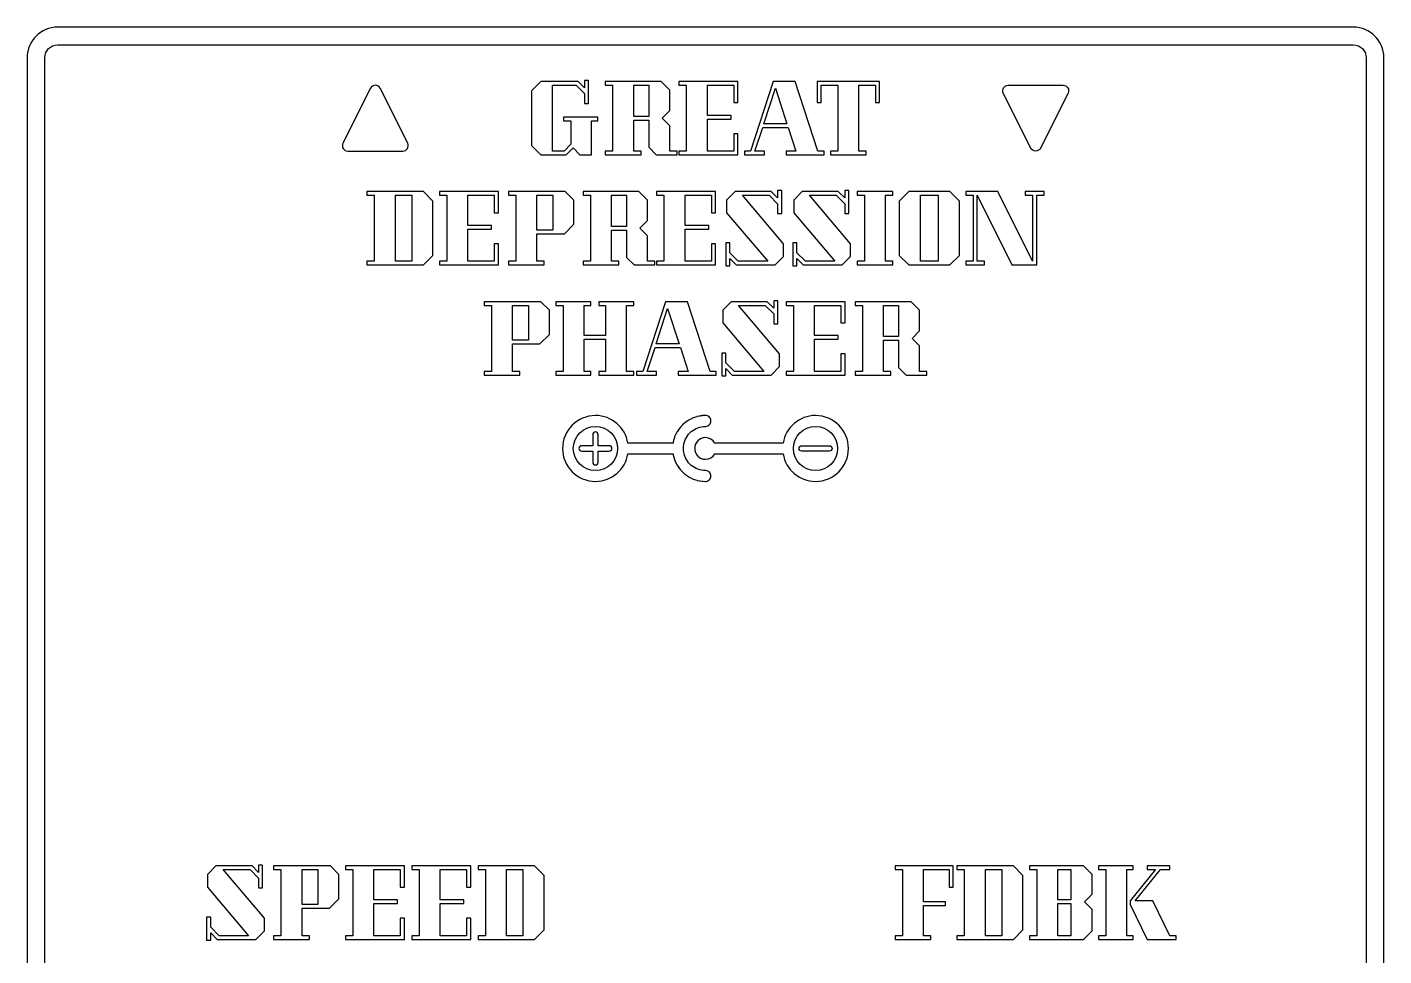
# Model space of a CAD drawing. Header units: millimetres. Extents: x 2 to 64, y 2 to 119.
# Drawn here: x 1.7 to 64.3, y 76.5 to 119.3 of the extents above; entities that cross this region are included whole.
import ezdxf

# ---------------------------------------------------------------- set-up
doc = ezdxf.new("R2010")
doc.units = ezdxf.units.MM
doc.layers.add('Layer_1', color=7, linetype='CONTINUOUS')

msp = doc.modelspace()

# ---------------------------------------------------------------- linework, layer by layer
at = {"layer": 'Layer_1', "color": 7}
for points in [[(62.899871, 119.310002), (3.100133, 119.310002)], [(3.100133, 118.489692), (62.899871, 118.489692)], [(1.690001, 117.899852), (1.690001, 3.10015)], [(2.510299, 3.10015), (2.510299, 117.899852)], [(63.489703, 117.899852), (63.489703, 3.10015)], [(64.310002, 3.10015), (64.310002, 117.899852)], [(17.537432, 116.491302), (16.266454, 113.951292)], [(19.253546, 113.951292), (17.98452, 116.491302)], [(46.970976, 116.629912), (49.509028, 116.629912)], [(48.017434, 113.728712), (46.746456, 116.268722)], [(49.733548, 116.268722), (48.464522, 113.728712)], [(16.490974, 113.590102), (19.029026, 113.590102)], [(31.828729, 100.838904), (31.761549, 100.751053)], [(31.917096, 100.937088), (31.842682, 100.854924)], [(32.014764, 101.027522), (31.933116, 100.953108)], [(33.010569, 98.849878), (32.910833, 98.854529), (32.822982, 98.865898), (32.736167, 98.885017), (32.650899, 98.91189), (32.568735, 98.945997), (32.490186, 98.98682), (32.414738, 99.034879), (32.344459, 99.089139), (32.27883, 99.149085), (32.218886, 99.214714), (32.164624, 99.285511), (32.116567, 99.360441), (32.075742, 99.438988), (32.041635, 99.52167), (32.014764, 99.60642), (31.995643, 99.693237), (31.983758, 99.781088), (31.980141, 99.86997), (31.983758, 99.958855), (31.995643, 100.047222), (32.014764, 100.134036), (32.041635, 100.218786), (32.075742, 100.301468), (32.116567, 100.380018), (32.164624, 100.454948), (32.218886, 100.525745), (32.27883, 100.591374), (32.344459, 100.651318), (32.414738, 100.70558), (32.490186, 100.753121), (32.568735, 100.794462), (32.650899, 100.828569), (32.736167, 100.85544), (32.822982, 100.874561), (32.910833, 100.88593), (33.010569, 100.89058)], [(32.11915, 101.108655), (32.031299, 101.041474)], [(32.230771, 101.181002), (32.137238, 101.121573)], [(32.34756, 101.243013), (32.249374, 101.191855)], [(32.470549, 101.294689), (32.36823, 101.252315)], [(32.595606, 101.335515), (32.490186, 101.301926)], [(32.725314, 101.364969), (32.61731, 101.341199)], [(32.856573, 101.383056), (32.746502, 101.368588)], [(32.988864, 101.389774), (32.878278, 101.385124)], [(27.794866, 100.505075), (27.794866, 99.995027), (27.284819, 99.995027)], [(28.555027, 99.995027), (28.04498, 99.995027), (28.04498, 100.505075)], [(31.529004, 100.252893), (31.505235, 100.144372)], [(31.56828, 100.380018), (31.534689, 100.274597)], [(31.617371, 100.501973), (31.575514, 100.399654)], [(31.678349, 100.62083), (31.62719, 100.522644)], [(31.74863, 100.732968), (31.689202, 100.639433)], [(27.284819, 99.745432), (27.794866, 99.745432), (27.794866, 99.235385)], [(28.04498, 99.235385), (28.04498, 99.745432), (28.555027, 99.745432)], [(31.5011, 100.123186), (31.500584, 100.120084), (29.418539, 100.120084)], [(29.418539, 99.620375), (31.500584, 99.620375), (31.5011, 99.617273)], [(31.505235, 99.596085), (31.529004, 99.487566)], [(36.580894, 100.120084), (33.431215, 100.120084)], [(33.431215, 99.620375), (36.580894, 99.620375)], [(37.444901, 99.995203), (38.714901, 99.995203)], [(38.714901, 99.7452), (37.444901, 99.7452)], [(31.534689, 99.465861), (31.56828, 99.360441)], [(31.575514, 99.340805), (31.617371, 99.238486)], [(31.62719, 99.217815), (31.678349, 99.119629)], [(31.689202, 99.101026), (31.74863, 99.007491)], [(31.761549, 98.989403), (31.828729, 98.901555)], [(31.842682, 98.885017), (31.917096, 98.803368)], [(31.933116, 98.787349), (32.014764, 98.712934)], [(32.031299, 98.698982), (32.11915, 98.631804)], [(32.137238, 98.618883), (32.230771, 98.559457)], [(32.249374, 98.548604), (32.34756, 98.497446)], [(32.36823, 98.488142), (32.470549, 98.445769)], [(32.490186, 98.438533), (32.595606, 98.404944)], [(32.61731, 98.39926), (32.725314, 98.375488)], [(32.746502, 98.371871), (32.856573, 98.3574)], [(32.878278, 98.355335), (32.988864, 98.350685)]]:
    msp.add_lwpolyline(points, dxfattribs=at)
for points in [[(3.100133, 118.489692)], [(17.760001, 116.629912)], [(27.414347, 116.845732), (27.414347, 116.507252), (27.117725, 116.803362), (25.403101, 116.803362), (24.967468, 116.367212), (24.967468, 113.852632), (25.403101, 113.416482), (26.563236, 113.416482), (26.885181, 113.738432), (27.202474, 113.416482), (27.739909, 113.416482), (27.739909, 114.982802), (28.036532, 114.982802), (28.036532, 115.152292), (26.449032, 115.152292), (26.449032, 114.982802), (26.787512, 114.982802), (26.787512, 113.903282), (26.470219, 113.585982), (25.941052, 113.585982), (25.941052, 116.633862), (27.024707, 116.633862), (27.414347, 116.244732), (27.414347, 115.787402), (27.604517, 115.787402), (27.604517, 116.845732), (27.414347, 116.845732)], [(28.375012, 116.803362), (28.375012, 116.633862), (28.71401, 116.633862), (28.71401, 113.585982), (28.375012, 113.585982), (28.375012, 113.416482), (30.026074, 113.416482), (30.026074, 113.585982), (29.687594, 113.585982), (29.687594, 115.025172), (30.377474, 115.025172), (30.377474, 113.767882), (30.728874, 113.416482), (31.689539, 113.416482), (31.689539, 113.585982), (31.351058, 113.585982), (31.351058, 114.758522), (30.999658, 115.109922), (31.351058, 115.461322), (31.351058, 116.409582), (30.957284, 116.803362), (28.375012, 116.803362)], [(29.687594, 116.633862), (30.377474, 116.633862), (30.377474, 115.194672), (29.687594, 115.194672), (29.687594, 116.633862)], [(31.774288, 116.803362), (31.774288, 116.633862), (32.113285, 116.633862), (32.113285, 113.585982), (31.774288, 113.585982), (31.774288, 113.416482), (34.496603, 113.416482), (34.496603, 114.390582), (34.305917, 114.390582), (34.305917, 113.585982), (33.08687, 113.585982), (33.08687, 115.067552), (34.178793, 115.067552), (34.178793, 115.237042), (33.08687, 115.237042), (33.08687, 116.633862), (34.305917, 116.633862), (34.305917, 115.829772), (34.496603, 115.829772), (34.496603, 116.803362), (31.774288, 116.803362)], [(36.126478, 116.803362), (35.080547, 113.585982), (34.792709, 113.585982), (34.792709, 113.416482), (35.71565, 113.416482), (35.71565, 113.585982), (35.283635, 113.585982), (35.64382, 114.686692), (36.816358, 114.686692), (37.171892, 113.585982), (36.719207, 113.585982), (36.719207, 113.416482), (38.471555, 113.416482), (38.471555, 113.585982), (38.183717, 113.585982), (37.138303, 116.803362), (36.126478, 116.803362)], [(36.227764, 116.490202), (36.761065, 114.856192), (35.698597, 114.856192), (36.227764, 116.490202)], [(38.154261, 116.803362), (38.154261, 115.829772), (38.344431, 115.829772), (38.344431, 116.633862), (39.106658, 116.633862), (39.106658, 113.585982), (38.767661, 113.585982), (38.767661, 113.416482), (40.418723, 113.416482), (40.418723, 113.585982), (40.080242, 113.585982), (40.080242, 116.633862), (40.842469, 116.633862), (40.842469, 115.829772), (41.032639, 115.829772), (41.032639, 116.803362), (38.154261, 116.803362)], [(48.240003, 113.590102)], [(19.984625, 108.336672), (20.420658, 108.772702), (20.420658, 111.287302), (19.984625, 111.723332), (17.372661, 111.723332), (17.372661, 111.554002), (17.711327, 111.554002), (17.711327, 108.506002), (17.372661, 108.506002), (17.372661, 108.336672)], [(19.446993, 111.554002), (19.446993, 108.506002), (18.684993, 108.506002), (18.684993, 111.554002)], [(21.055662, 111.554002), (21.055662, 108.506002), (20.716995, 108.506002), (20.716995, 108.336672), (23.439026, 108.336672), (23.439026, 109.310342), (23.248527, 109.310342), (23.248527, 108.506002), (22.029328, 108.506002), (22.029328, 109.987672), (23.121527, 109.987672), (23.121527, 110.157002), (22.029328, 110.157002), (22.029328, 111.554002), (23.248527, 111.554002), (23.248527, 110.749672), (23.439026, 110.749672), (23.439026, 111.723332), (20.716995, 111.723332), (20.716995, 111.554002)], [(25.55569, 108.336672), (25.55569, 108.506002), (25.217023, 108.506002), (25.217023, 109.776002), (26.487022, 109.776002), (26.923055, 110.212042), (26.923055, 111.329632), (26.529356, 111.723332), (23.904691, 111.723332), (23.904691, 111.554002), (24.243358, 111.554002), (24.243358, 108.506002), (23.904691, 108.506002), (23.904691, 108.336672)], [(25.217023, 111.554002), (25.949389, 111.554002), (25.949389, 109.945342), (25.217023, 109.945342)], [(27.346386, 108.336672), (28.997385, 108.336672), (28.997385, 108.506002), (28.658719, 108.506002), (28.658719, 109.945342), (29.348751, 109.945342), (29.348751, 108.688042), (29.700118, 108.336672), (30.661084, 108.336672), (30.661084, 108.506002), (30.322417, 108.506002), (30.322417, 109.678642), (29.971051, 110.030002), (30.322417, 110.381372), (30.322417, 111.329632), (29.928717, 111.723332), (27.346386, 111.723332), (27.346386, 111.554002), (27.685053, 111.554002), (27.685053, 108.506002), (27.346386, 108.506002)], [(29.348751, 111.554002), (29.348751, 110.114672), (28.658719, 110.114672), (28.658719, 111.554002)], [(31.084418, 111.554002), (31.084418, 108.506002), (30.745752, 108.506002), (30.745752, 108.336672), (33.467784, 108.336672), (33.467784, 109.310342), (33.277284, 109.310342), (33.277284, 108.506002), (32.058084, 108.506002), (32.058084, 109.987672), (33.150284, 109.987672), (33.150284, 110.157002), (32.058084, 110.157002), (32.058084, 111.554002), (33.277284, 111.554002), (33.277284, 110.749672), (33.467784, 110.749672), (33.467784, 111.723332), (30.745752, 111.723332), (30.745752, 111.554002)], [(33.933448, 109.352672), (33.933448, 108.294342), (34.123948, 108.294342), (34.123948, 108.633002), (34.420281, 108.336672), (36.21098, 108.336672), (36.604679, 108.730372), (36.604679, 109.314572), (34.703914, 111.554002), (35.940047, 111.554002), (36.329513, 111.164532), (36.329513, 110.707332), (36.520013, 110.707332), (36.520013, 111.765672), (36.329513, 111.765672), (36.329513, 111.427002), (36.03318, 111.723332), (34.369481, 111.723332), (33.975782, 111.329632), (33.975782, 110.745432), (35.876547, 108.506002), (34.513414, 108.506002), (34.123948, 108.895472), (34.123948, 109.352672)], [(37.028017, 109.352672), (37.028017, 108.294342), (37.218516, 108.294342), (37.218516, 108.633002), (37.514849, 108.336672), (39.305548, 108.336672), (39.699248, 108.730372), (39.699248, 109.314572), (37.798483, 111.554002), (39.034615, 111.554002), (39.424081, 111.164532), (39.424081, 110.707332), (39.614581, 110.707332), (39.614581, 111.765672), (39.424081, 111.765672), (39.424081, 111.427002), (39.127748, 111.723332), (37.464049, 111.723332), (37.07035, 111.329632), (37.07035, 110.745432), (38.971115, 108.506002), (37.607983, 108.506002), (37.218516, 108.895472), (37.218516, 109.352672)], [(41.646582, 108.336672), (41.646582, 108.506002), (41.307915, 108.506002), (41.307915, 111.554002), (41.646582, 111.554002), (41.646582, 111.723332), (39.995583, 111.723332), (39.995583, 111.554002), (40.334249, 111.554002), (40.334249, 108.506002), (39.995583, 108.506002), (39.995583, 108.336672)], [(42.378949, 108.336672), (44.279714, 108.336672), (44.715747, 108.772702), (44.715747, 111.287302), (44.279714, 111.723332), (42.378949, 111.723332), (41.942916, 111.287302), (41.942916, 108.772702)], [(42.916582, 111.554002), (43.742081, 111.554002), (43.742081, 108.506002), (42.916582, 108.506002)], [(45.012078, 108.336672), (45.87991, 108.336672), (45.87991, 108.506002), (45.541244, 108.506002), (45.541244, 111.554002), (47.145676, 108.336672), (48.288675, 108.336672), (48.288675, 111.554002), (48.627341, 111.554002), (48.627341, 111.723332), (47.759509, 111.723332), (47.759509, 111.554002), (48.098175, 111.554002), (48.098175, 108.506002), (46.493743, 111.723332), (45.012078, 111.723332), (45.012078, 111.554002), (45.350744, 111.554002), (45.350744, 108.506002), (45.012078, 108.506002)], [(24.429626, 103.256672), (24.429626, 103.426002), (24.09096, 103.426002), (24.09096, 104.696002), (25.360959, 104.696002), (25.796992, 105.132032), (25.796992, 106.249632), (25.403292, 106.643332), (22.778628, 106.643332), (22.778628, 106.474002), (23.117294, 106.474002), (23.117294, 103.426002), (22.778628, 103.426002), (22.778628, 103.256672)], [(24.09096, 106.474002), (24.823326, 106.474002), (24.823326, 104.865332), (24.09096, 104.865332)], [(27.701989, 103.256672), (27.701989, 103.426002), (27.405656, 103.426002), (27.405656, 104.907672), (28.379322, 104.907672), (28.379322, 103.426002), (28.082989, 103.426002), (28.082989, 103.256672), (29.691654, 103.256672), (29.691654, 103.426002), (29.352988, 103.426002), (29.352988, 106.474002), (29.691654, 106.474002), (29.691654, 106.643332), (28.082989, 106.643332), (28.082989, 106.474002), (28.379322, 106.474002), (28.379322, 105.077002), (27.405656, 105.077002), (27.405656, 106.474002), (27.701989, 106.474002), (27.701989, 106.643332), (26.093324, 106.643332), (26.093324, 106.474002), (26.43199, 106.474002), (26.43199, 103.426002), (26.093324, 103.426002), (26.093324, 103.256672)], [(29.818651, 103.256672), (30.741517, 103.256672), (30.741517, 103.426002), (30.309718, 103.426002), (30.669551, 104.526672), (31.842183, 104.526672), (32.197783, 103.426002), (31.744816, 103.426002), (31.744816, 103.256672), (33.497416, 103.256672), (33.497416, 103.426002), (33.20955, 103.426002), (32.163916, 106.643332), (31.15215, 106.643332), (30.106518, 103.426002), (29.818651, 103.426002)], [(33.751416, 104.272672), (33.751416, 103.214332), (33.941916, 103.214332), (33.941916, 103.553002), (34.238249, 103.256672), (36.028947, 103.256672), (36.422647, 103.650372), (36.422647, 104.234572), (34.521882, 106.474002), (35.758014, 106.474002), (36.14748, 106.084532), (36.14748, 105.627332), (36.33798, 105.627332), (36.33798, 106.685672), (36.14748, 106.685672), (36.14748, 106.347002), (35.851147, 106.643332), (34.187449, 106.643332), (33.793749, 106.249632), (33.793749, 105.665432), (35.694514, 103.426002), (34.331382, 103.426002), (33.941916, 103.815472), (33.941916, 104.272672)], [(37.057649, 106.474002), (37.057649, 103.426002), (36.718983, 103.426002), (36.718983, 103.256672), (39.441014, 103.256672), (39.441014, 104.230332), (39.250514, 104.230332), (39.250514, 103.426002), (38.031315, 103.426002), (38.031315, 104.907672), (39.123514, 104.907672), (39.123514, 105.077002), (38.031315, 105.077002), (38.031315, 106.474002), (39.250514, 106.474002), (39.250514, 105.669672), (39.441014, 105.669672), (39.441014, 106.643332), (36.718983, 106.643332), (36.718983, 106.474002)], [(39.906679, 103.256672), (41.557677, 103.256672), (41.557677, 103.426002), (41.219011, 103.426002), (41.219011, 104.865332), (41.909044, 104.865332), (41.909044, 103.608032), (42.26041, 103.256672), (43.221376, 103.256672), (43.221376, 103.426002), (42.882709, 103.426002), (42.882709, 104.598632), (42.531343, 104.950002), (42.882709, 105.301372), (42.882709, 106.249632), (42.48901, 106.643332), (39.906679, 106.643332), (39.906679, 106.474002), (40.245345, 106.474002), (40.245345, 103.426002), (39.906679, 103.426002)], [(41.909044, 106.474002), (41.909044, 105.034672), (41.219011, 105.034672), (41.219011, 106.474002)], [(30.724584, 104.696002), (31.25375, 106.330072), (31.78715, 104.696002)], [(27.919923, 101.390292)], [(27.919923, 100.890062)], [(38.080028, 101.390293)], [(38.080028, 100.890063)], [(27.919923, 100.630132)], [(9.970676, 78.237661), (9.970676, 77.179331), (10.161176, 77.179331), (10.161176, 77.518001), (10.457509, 77.221661), (12.248207, 77.221661), (12.641907, 77.615361), (12.641907, 78.199561), (10.741142, 80.439001), (11.977274, 80.439001), (12.366741, 80.049531), (12.366741, 79.592331), (12.55724, 79.592331), (12.55724, 80.650661), (12.366741, 80.650661), (12.366741, 80.312001), (12.070407, 80.608331), (10.406709, 80.608331), (10.013009, 80.214631), (10.013009, 79.630431), (11.913774, 77.391001), (10.550642, 77.391001), (10.161176, 77.780461), (10.161176, 78.237661)], [(14.716242, 77.221661), (14.716242, 77.391001), (14.377576, 77.391001), (14.377576, 78.661001), (15.647575, 78.661001), (16.083608, 79.097031), (16.083608, 80.214631), (15.689908, 80.608331), (13.065244, 80.608331), (13.065244, 80.439001), (13.40391, 80.439001), (13.40391, 77.391001), (13.065244, 77.391001), (13.065244, 77.221661)], [(14.377576, 80.439001), (15.109942, 80.439001), (15.109942, 78.830331), (14.377576, 78.830331)], [(16.718606, 80.439001), (16.718606, 77.391001), (16.379939, 77.391001), (16.379939, 77.221661), (19.10197, 77.221661), (19.10197, 78.195331), (18.911471, 78.195331), (18.911471, 77.391001), (17.692272, 77.391001), (17.692272, 78.872661), (18.784471, 78.872661), (18.784471, 79.042001), (17.692272, 79.042001), (17.692272, 80.439001), (18.911471, 80.439001), (18.911471, 79.634661), (19.10197, 79.634661), (19.10197, 80.608331), (16.379939, 80.608331), (16.379939, 80.439001)], [(19.779301, 80.439001), (19.779301, 77.391001), (19.440635, 77.391001), (19.440635, 77.221661), (22.162666, 77.221661), (22.162666, 78.195331), (21.972166, 78.195331), (21.972166, 77.391001), (20.752967, 77.391001), (20.752967, 78.872661), (21.845166, 78.872661), (21.845166, 79.042001), (20.752967, 79.042001), (20.752967, 80.439001), (21.972166, 80.439001), (21.972166, 79.634661), (22.162666, 79.634661), (22.162666, 80.608331), (19.440635, 80.608331), (19.440635, 80.439001)], [(25.113295, 77.221661), (25.549328, 77.657701), (25.549328, 80.172301), (25.113295, 80.608331), (22.501331, 80.608331), (22.501331, 80.439001), (22.839997, 80.439001), (22.839997, 77.391001), (22.501331, 77.391001), (22.501331, 77.221661)], [(24.575662, 80.439001), (24.575662, 77.391001), (23.813663, 77.391001), (23.813663, 80.439001)], [(41.754536, 80.608331), (41.754536, 80.439001), (42.093202, 80.439001), (42.093202, 77.391001), (41.754536, 77.391001), (41.754536, 77.221661), (43.405535, 77.221661), (43.405535, 77.391001), (43.066868, 77.391001), (43.066868, 78.788001), (44.074401, 78.788001), (44.074401, 78.957331), (43.066868, 78.957331), (43.066868, 80.439001), (44.243734, 80.439001), (44.243734, 79.634661), (44.434234, 79.634661), (44.434234, 80.608331)], [(47.215533, 77.221661), (47.651566, 77.657701), (47.651566, 80.172301), (47.215533, 80.608331), (44.603568, 80.608331), (44.603568, 80.439001), (44.942235, 80.439001), (44.942235, 77.391001), (44.603568, 77.391001), (44.603568, 77.221661)], [(46.6779, 80.439001), (46.6779, 77.391001), (45.915901, 77.391001), (45.915901, 80.439001)], [(47.947903, 80.439001), (48.286569, 80.439001), (48.286569, 77.391001), (47.947903, 77.391001), (47.947903, 77.221661), (50.445568, 77.221661), (50.839267, 77.615361), (50.839267, 78.605961), (50.487901, 78.957331), (50.839267, 79.308701), (50.839267, 80.214631), (50.445568, 80.608331), (47.947903, 80.608331)], [(49.260235, 79.042001), (49.260235, 80.439001), (49.865601, 80.439001), (49.865601, 79.042001)], [(51.135601, 80.608331), (51.135601, 80.439001), (51.474268, 80.439001), (51.474268, 77.391001), (51.135601, 77.391001), (51.135601, 77.221661), (52.744267, 77.221661), (52.744267, 77.391001), (52.447934, 77.391001), (52.447934, 80.439001), (52.744267, 80.439001), (52.744267, 80.608331)], [(52.5961, 78.999661), (52.5961, 78.834561), (53.3835, 77.221661), (54.725465, 77.221661), (54.725465, 77.391001), (54.429132, 77.391001), (53.645966, 78.999661), (52.833167, 78.999661), (53.997332, 80.439001), (54.429132, 80.439001), (54.429132, 80.608331), (53.387733, 80.608331), (53.387733, 80.439001), (53.764499, 80.439001)], [(49.260235, 77.391001), (49.260235, 78.872661), (49.865601, 78.872661), (49.865601, 77.391001)]]:
    msp.add_lwpolyline(points, close=True, dxfattribs=at)
for points in [[(3.100133, 119.310002), (2.326098, 119.310002), (1.690001, 118.673902), (1.690001, 117.899852)], [(64.310002, 117.899852), (64.310002, 118.673902), (63.673905, 119.310002), (62.899871, 119.310002)], [(2.510299, 117.899852), (2.510299, 118.233802), (2.766187, 118.489692), (3.100133, 118.489692)], [(62.899871, 118.489692), (63.233816, 118.489692), (63.489703, 118.233802), (63.489703, 117.899852)], [(17.760001, 116.629912), (17.665591, 116.629462), (17.579483, 116.575812), (17.537432, 116.491302)], [(17.98452, 116.491302), (17.94216, 116.576502), (17.855121, 116.630202), (17.760001, 116.629912)], [(46.746456, 116.268722), (46.663716, 116.435152), (46.785126, 116.630452), (46.970976, 116.629912)], [(49.509028, 116.629912), (49.694887, 116.630452), (49.816289, 116.435152), (49.733548, 116.268722)], [(16.266454, 113.951292), (16.183714, 113.784862), (16.305124, 113.589562), (16.490974, 113.590102)], [(19.029026, 113.590102), (19.214885, 113.589562), (19.336287, 113.784862), (19.253546, 113.951292)], [(48.240003, 113.590102), (48.145593, 113.590552), (48.059485, 113.644202), (48.017434, 113.728712)], [(48.464522, 113.728712), (48.422162, 113.643512), (48.335123, 113.589812), (48.240003, 113.590102)], [(27.919923, 101.390292), (27.083763, 101.390292), (26.400119, 100.706131), (26.400119, 99.86997)], [(26.899831, 99.86997), (26.899831, 100.435382), (27.354512, 100.890062), (27.919923, 100.890062)], [(29.418539, 100.120084), (29.29844, 100.83833), (28.670968, 101.390292), (27.919923, 101.390292)], [(27.919923, 100.890062), (28.485335, 100.890062), (28.940015, 100.435382), (28.940015, 99.86997)], [(31.842682, 100.854924), (31.837806, 100.849784), (31.833151, 100.844439), (31.828729, 100.838904)], [(31.933116, 100.953108), (31.927536, 100.948013), (31.922191, 100.942667), (31.917096, 100.937088)], [(32.031299, 101.041474), (32.025589, 101.037064), (32.020072, 101.032409), (32.014764, 101.027522)], [(32.137238, 101.121573), (32.13102, 101.117537), (32.124985, 101.113227), (32.11915, 101.108655)], [(32.249374, 101.191855), (32.24302, 101.188506), (32.236813, 101.184885), (32.230771, 101.181002)], [(32.36823, 101.252315), (32.361203, 101.249528), (32.354306, 101.246425), (32.34756, 101.243013)], [(32.490186, 101.301926), (32.483542, 101.299789), (32.476991, 101.297375), (32.470549, 101.294689)], [(32.61731, 101.341199), (32.609994, 101.33963), (32.602752, 101.337733), (32.595606, 101.335515)], [(32.746502, 101.368588), (32.739391, 101.367686), (32.732322, 101.366478), (32.725314, 101.364969)], [(32.878278, 101.385124), (32.871016, 101.38475), (32.863775, 101.38406), (32.856573, 101.383056)], [(33.168822, 101.324482), (33.119875, 101.369261), (33.055137, 101.392749), (32.988864, 101.389774)], [(33.010569, 100.89058), (33.076842, 100.893369), (33.13929, 100.922381), (33.184165, 100.971229)], [(33.249831, 101.15103), (33.246912, 101.217305), (33.217769, 101.279703), (33.168822, 101.324482)], [(33.184165, 100.971229), (33.22904, 101.020078), (33.252663, 101.084758), (33.249831, 101.15103)], [(38.080028, 101.390293), (37.32898, 101.390293), (36.700993, 100.83833), (36.580894, 100.120084)], [(37.059933, 99.869971), (37.059933, 100.435382), (37.514616, 100.890063), (38.080028, 100.890063)], [(39.599832, 99.869971), (39.599832, 100.706131), (38.916185, 101.390293), (38.080028, 101.390293)], [(38.080028, 100.890063), (38.645437, 100.890063), (39.10012, 100.435382), (39.10012, 99.869971)], [(27.831478, 100.59352), (27.808022, 100.570064), (27.794851, 100.538246), (27.794866, 100.505075)], [(27.919923, 100.630132), (27.886752, 100.630147), (27.854934, 100.616976), (27.831478, 100.59352)], [(28.008369, 100.59352), (27.984913, 100.616976), (27.953095, 100.630147), (27.919923, 100.630132)], [(28.04498, 100.505075), (28.044995, 100.538246), (28.031825, 100.570064), (28.008369, 100.59352)], [(31.534689, 100.274597), (31.53247, 100.267451), (31.530573, 100.260209), (31.529004, 100.252893)], [(31.575514, 100.399654), (31.57283, 100.393213), (31.570416, 100.386661), (31.56828, 100.380018)], [(31.62719, 100.522644), (31.623604, 100.515907), (31.620327, 100.50901), (31.617371, 100.501973)], [(31.689202, 100.639433), (31.685319, 100.633391), (31.681698, 100.627184), (31.678349, 100.62083)], [(31.761549, 100.751053), (31.756977, 100.745219), (31.752666, 100.739185), (31.74863, 100.732968)], [(32.999715, 100.370198), (32.726437, 100.370198), (32.500006, 100.143252), (32.500006, 99.869971)], [(33.431215, 100.120084), (33.343966, 100.268817), (33.182356, 100.370198), (32.999715, 100.370198)], [(26.400119, 99.86997), (26.400119, 99.03381), (27.083763, 98.350166), (27.919923, 98.350166)], [(27.919923, 98.850394), (27.354512, 98.850394), (26.899831, 99.304559), (26.899831, 99.86997)], [(27.196374, 99.958416), (27.172918, 99.93496), (27.159747, 99.903142), (27.159762, 99.869971)], [(27.159762, 99.869971), (27.160016, 99.801093), (27.215941, 99.7454), (27.284819, 99.745432)], [(27.284819, 99.995027), (27.251647, 99.995043), (27.21983, 99.981872), (27.196374, 99.958416)], [(28.940015, 99.86997), (28.940015, 99.304559), (28.485335, 98.850394), (27.919923, 98.850394)], [(27.919923, 98.350166), (28.671014, 98.350166), (29.298493, 98.902065), (29.418539, 99.620375)], [(28.643473, 99.958416), (28.620017, 99.981872), (28.588199, 99.995043), (28.555027, 99.995027)], [(28.555027, 99.745432), (28.623906, 99.7454), (28.67983, 99.801093), (28.680084, 99.869971)], [(28.680084, 99.869971), (28.680099, 99.903142), (28.666929, 99.93496), (28.643473, 99.958416)], [(31.505235, 100.144372), (31.503552, 100.137372), (31.502173, 100.130304), (31.5011, 100.123186)], [(31.5011, 99.617273), (31.502172, 99.610154), (31.503552, 99.603085), (31.505235, 99.596085)], [(32.500006, 99.869971), (32.500006, 99.596689), (32.726437, 99.370259), (32.999715, 99.370259)], [(32.999715, 99.370259), (33.182356, 99.370259), (33.343966, 99.471643), (33.431215, 99.620375)], [(36.580894, 99.620375), (36.70094, 98.902065), (37.328937, 98.350167), (38.080028, 98.350167)], [(38.080028, 98.850394), (37.514616, 98.850394), (37.059933, 99.304559), (37.059933, 99.869971)], [(37.3199, 99.870202), (37.319899, 99.903354), (37.333069, 99.935149), (37.356511, 99.958591)], [(37.356511, 99.781812), (37.333069, 99.805254), (37.319899, 99.837049), (37.3199, 99.870202)], [(37.356511, 99.958591), (37.379953, 99.982033), (37.411748, 99.995203), (37.444901, 99.995203)], [(37.444901, 99.7452), (37.411748, 99.7452), (37.379953, 99.75837), (37.356511, 99.781812)], [(38.080028, 98.350167), (38.916185, 98.350167), (39.599832, 99.03381), (39.599832, 99.869971)], [(39.10012, 99.869971), (39.10012, 99.304559), (38.645437, 98.850394), (38.080028, 98.850394)], [(38.714901, 99.995203), (38.748053, 99.995203), (38.779848, 99.982033), (38.80329, 99.958591)], [(38.80329, 99.781812), (38.779848, 99.75837), (38.748053, 99.7452), (38.714901, 99.7452)], [(38.80329, 99.958591), (38.826732, 99.935149), (38.839902, 99.903354), (38.839902, 99.870202)], [(38.839902, 99.870202), (38.839902, 99.837049), (38.826732, 99.805254), (38.80329, 99.781812)], [(27.794866, 99.235385), (27.794851, 99.202213), (27.808022, 99.170395), (27.831478, 99.146939)], [(27.831478, 99.146939), (27.854934, 99.123483), (27.886752, 99.110313), (27.919923, 99.110328)], [(27.919923, 99.110328), (27.953095, 99.110313), (27.984913, 99.123483), (28.008369, 99.146939)], [(28.008369, 99.146939), (28.031825, 99.170395), (28.044995, 99.202213), (28.04498, 99.235385)], [(31.529004, 99.487566), (31.530573, 99.48025), (31.53247, 99.473008), (31.534689, 99.465861)], [(31.56828, 99.360441), (31.570416, 99.353798), (31.57283, 99.347246), (31.575514, 99.340805)], [(31.617371, 99.238486), (31.620327, 99.231449), (31.623604, 99.224552), (31.62719, 99.217815)], [(31.678349, 99.119629), (31.681698, 99.113275), (31.685319, 99.107068), (31.689202, 99.101026)], [(31.74863, 99.007491), (31.752666, 99.001273), (31.756977, 98.995238), (31.761549, 98.989403)], [(31.828729, 98.901555), (31.833139, 98.895843), (31.837794, 98.890326), (31.842682, 98.885017)], [(31.917096, 98.803368), (31.922191, 98.797789), (31.927536, 98.792444), (31.933116, 98.787349)], [(32.014764, 98.712934), (32.020072, 98.708047), (32.025589, 98.703392), (32.031299, 98.698982)], [(32.11915, 98.631804), (32.124985, 98.627231), (32.13102, 98.62292), (32.137238, 98.618883)], [(32.230771, 98.559457), (32.236813, 98.555574), (32.24302, 98.551953), (32.249374, 98.548604)], [(32.34756, 98.497446), (32.354306, 98.494034), (32.361203, 98.490929), (32.36823, 98.488142)], [(32.470549, 98.445769), (32.476991, 98.443084), (32.483542, 98.44067), (32.490186, 98.438533)], [(32.595606, 98.404944), (32.602752, 98.402725), (32.609994, 98.400829), (32.61731, 98.39926)], [(32.725314, 98.375488), (32.732322, 98.373979), (32.739391, 98.372772), (32.746502, 98.371871)], [(32.856573, 98.3574), (32.863775, 98.356397), (32.871016, 98.355708), (32.878278, 98.355335)], [(32.988864, 98.350685), (33.055137, 98.34771), (33.119875, 98.371198), (33.168822, 98.415977)], [(33.184165, 98.76923), (33.13929, 98.818078), (33.076842, 98.84709), (33.010569, 98.849878)], [(33.168822, 98.415977), (33.217769, 98.460756), (33.246912, 98.523154), (33.249831, 98.589429)], [(33.249831, 98.589429), (33.252663, 98.655701), (33.22904, 98.720381), (33.184165, 98.76923)]]:
    msp.add_open_spline(points, degree=3, dxfattribs=at)

doc.saveas('drawing.dxf')
